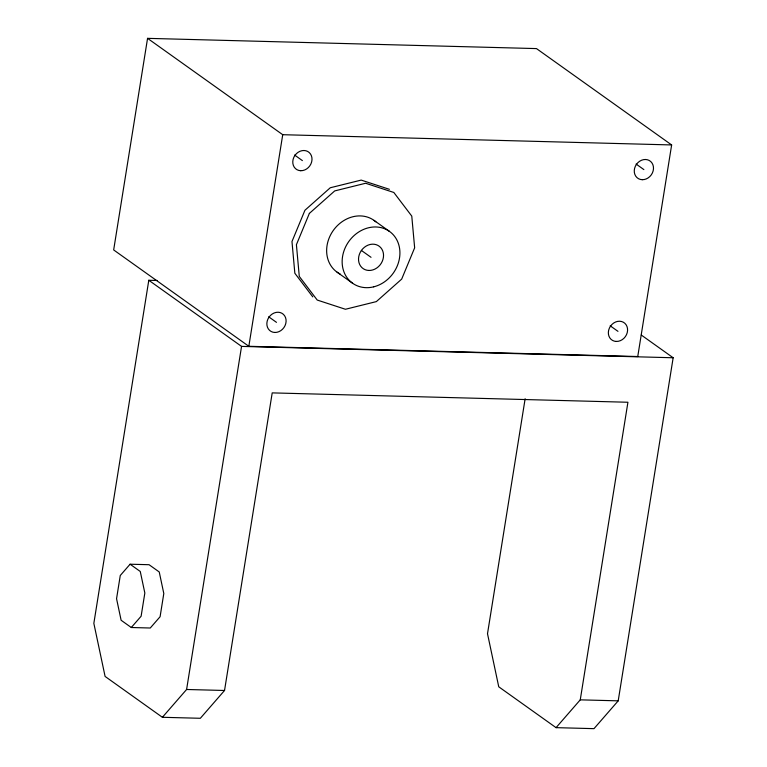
<?xml version="1.0" encoding="UTF-8"?>
<svg xmlns="http://www.w3.org/2000/svg" width="767" height="767" viewBox="0 0 767 767"><rect width="100%" height="100%" fill="white"/><g stroke="black" fill="none" stroke-linecap="round" stroke-linejoin="round"><path stroke-width="1.15" d="M147.561 38.35L113.669 249.937L248.834 346.291L637.751 356.53L671.643 144.944L536.478 48.589L147.561 38.35L282.726 134.704L671.643 144.944M157.168 280.492L148.798 280.271L93.842 623.36L105.098 676.436L162.393 717.289L200.34 718.286L224.539 690.482L272.208 392.886L627.924 402.253L580.255 699.849L556.056 727.653L498.751 686.801L487.505 633.724L525.146 398.715M162.393 717.289L186.602 689.485L241.557 346.396L148.798 280.271M248.834 346.291L282.726 134.704M556.056 727.653L593.994 728.65L618.202 700.846L673.158 357.758L641.27 335.026M130.093 564.215L120.266 575.499L116.555 598.711L121.119 620.254L131.291 627.511L150.265 628.01L160.092 616.726L163.802 593.514L159.239 571.971L149.066 564.713L130.093 564.215L140.265 571.473L144.838 593.016L141.118 616.227L131.291 627.511M241.557 346.396L673.158 357.758M186.602 689.485L224.539 690.482M580.255 699.849L618.202 700.846M389.396 189.315L361.19 180.092L330.27 187.762L304.94 210.254L291.978 241.547L294.844 273.253L312.792 296.887M636.102 164.052L643.877 169.593M610.187 325.793L617.972 331.344M294.614 155.059L302.39 160.6M373.97 220.35L389.483 231.404M361.343 250.406L371.036 257.319M337.077 272.17L352.59 283.224M268.699 316.809L276.484 322.351M340.136 274.011A31.811 27.286 -54.5 0 1 332.897 231.011A31.811 27.286 -54.5 0 1 375.84 221.826M309.369 213.408L296.407 244.702L299.283 276.417L317.222 300.05L345.438 309.264L376.348 301.604L401.678 279.111L414.65 247.818L411.774 216.102L393.826 192.469L365.619 183.255L334.709 190.916L309.369 213.408M642.257 179.699A10.594 9.089 -54.5 0 0 652.899 164.752A10.594 9.089 -54.5 0 0 636.476 164.32A10.594 9.089 -54.5 0 0 642.257 179.699M300.769 170.715A10.594 9.089 -54.5 0 0 311.412 155.768A10.594 9.089 -54.5 0 0 294.988 155.337A10.594 9.089 -54.5 0 0 300.769 170.715M274.864 332.466A10.594 9.089 -54.5 0 0 285.506 317.509A10.594 9.089 -54.5 0 0 269.073 317.078A10.594 9.089 -54.5 0 0 274.864 332.466M616.352 341.449A10.594 9.089 -54.5 0 0 626.994 326.502A10.594 9.089 -54.5 0 0 610.561 326.071A10.594 9.089 -54.5 0 0 616.352 341.449M373.711 286.829A31.811 27.286 -54.5 0 0 394.612 236.389A31.811 27.286 -54.5 0 0 344.786 248.738A31.811 27.286 -54.5 0 0 373.711 286.829M368.927 270.463A13.777 11.812 -54.5 0 0 382.771 251.03A13.777 11.812 -54.5 0 0 361.41 250.464A13.777 11.812 -54.5 0 0 368.927 270.463"/></g></svg>
